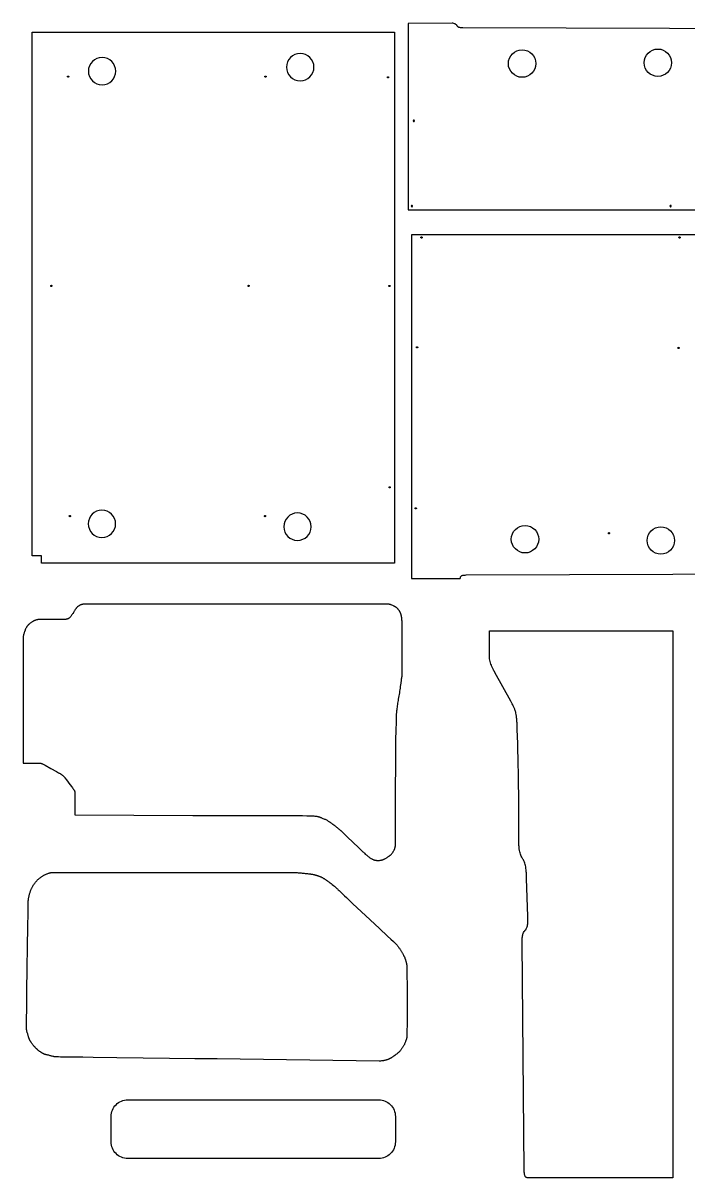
# Model space of a CAD drawing. Extents: x -607 to 5574, y -5846 to 855.
# Drawn here: x -310 to 1901, y -5846 to -2008 of the extents above; entities that cross this region are included whole.
import ezdxf

# ---------------------------------------------------------------- set-up
doc = ezdxf.new("R2010")
doc.units = 0
doc.layers.add('Default_Layer', color=1, linetype='CONTINUOUS')

msp = doc.modelspace()

# ---------------------------------------------------------------- linework, layer by layer
at = {"layer": 'Default_Layer'}
for points in [[(2183.7, -2027.5), (1152.7, -2024.2, -0.0192), (1146.8, -2023.9, -0.0281), (1142.6, -2023.4, -0.0405), (1139.7, -2022.6, -0.0615), (1137.4, -2021.4, -0.0801), (1135.4, -2019.5, -0.0208), (1134.3, -2017.8, 0.0216), (1133, -2016, 0.0832), (1129.8, -2013, 0.0445), (1126.7, -2011.3, 0.0318), (1122.6, -2009.8, 0.0238), (1116.9, -2008.5), (1116.9, -2008.5), (971.2, -2010.3), (971.2, -2629.5), (3399.5, -2629.5)], [(3410.6, -2712.6), (982.4, -2712.6), (982.4, -3853.8), (982.4, -3853.8), (1144.1, -3854.6, 0.0216), (1145.4, -3849, -0.0208), (1146.5, -3847.3, -0.0801), (1148.5, -3845.4, -0.0615), (1150.8, -3844.2, -0.0405), (1153.7, -3843.4, -0.0281), (1157.9, -3842.9, -0.0192), (1163.8, -3842.6), (2194.8, -3839.3)]]:
    msp.add_lwpolyline(points, format="xyb", dxfattribs=at)
for points in [[(925.1, -2038.5), (925.1, -3803), (-248.7, -3802.8), (-248.7, -3778.5), (-279.7, -3778.5), (-279.7, -2038.5), (925.1, -2038.5)], [(-159.8, -2188.3), (-160.1, -2188.3), (-160.3, -2188.3), (-160.4, -2188.3), (-160.6, -2188.2), (-160.8, -2188.1), (-161, -2188), (-161.1, -2187.9), (-161.3, -2187.8), (-161.4, -2187.6), (-161.5, -2187.5), (-161.6, -2187.3), (-161.7, -2187.1), (-161.8, -2186.9), (-161.8, -2186.7), (-161.8, -2186.6), (-161.8, -2186.3), (-161.8, -2186.1), (-161.8, -2185.9), (-161.8, -2185.8), (-161.7, -2185.6), (-161.6, -2185.4), (-161.5, -2185.2), (-161.4, -2185.1), (-161.3, -2184.9), (-161.1, -2184.8), (-161, -2184.7), (-160.8, -2184.6), (-160.6, -2184.5), (-160.4, -2184.4), (-160.3, -2184.4), (-160.1, -2184.4), (-159.8, -2184.3), (-159.6, -2184.4), (-159.4, -2184.4), (-159.3, -2184.4), (-159.1, -2184.5), (-158.9, -2184.6), (-158.7, -2184.7), (-158.6, -2184.8), (-158.4, -2184.9), (-158.3, -2185.1), (-158.2, -2185.2), (-158.1, -2185.4), (-158, -2185.6), (-157.9, -2185.8), (-157.9, -2185.9), (-157.9, -2186.1), (-157.8, -2186.3), (-157.9, -2186.6), (-157.9, -2186.7), (-157.9, -2186.9), (-158, -2187.1), (-158.1, -2187.3), (-158.2, -2187.5), (-158.3, -2187.6), (-158.4, -2187.8), (-158.6, -2187.9), (-158.7, -2188), (-158.9, -2188.1), (-159.1, -2188.2), (-159.3, -2188.3), (-159.4, -2188.3), (-159.6, -2188.3), (-159.8, -2188.3)], [(496.4, -2188.3), (496.2, -2188.3), (496, -2188.3), (495.8, -2188.3), (495.6, -2188.2), (495.4, -2188.1), (495.3, -2188), (495.1, -2187.9), (495, -2187.8), (494.9, -2187.6), (494.7, -2187.5), (494.6, -2187.3), (494.6, -2187.1), (494.5, -2186.9), (494.4, -2186.7), (494.4, -2186.6), (494.4, -2186.3), (494.4, -2186.1), (494.4, -2185.9), (494.5, -2185.8), (494.6, -2185.6), (494.6, -2185.4), (494.7, -2185.2), (494.9, -2185.1), (495, -2184.9), (495.1, -2184.8), (495.3, -2184.7), (495.4, -2184.6), (495.6, -2184.5), (495.8, -2184.4), (496, -2184.4), (496.2, -2184.4), (496.4, -2184.3), (496.6, -2184.4), (496.8, -2184.4), (497, -2184.4), (497.2, -2184.5), (497.4, -2184.6), (497.5, -2184.7), (497.7, -2184.8), (497.8, -2184.9), (497.9, -2185.1), (498.1, -2185.2), (498.2, -2185.4), (498.2, -2185.6), (498.3, -2185.8), (498.4, -2185.9), (498.4, -2186.1), (498.4, -2186.3), (498.4, -2186.6), (498.4, -2186.7), (498.3, -2186.9), (498.2, -2187.1), (498.2, -2187.3), (498.1, -2187.5), (497.9, -2187.6), (497.8, -2187.8), (497.7, -2187.9), (497.5, -2188), (497.4, -2188.1), (497.2, -2188.2), (497, -2188.3), (496.8, -2188.3), (496.6, -2188.3), (496.4, -2188.3)], [(904, -2190.7), (903.8, -2190.7), (903.6, -2190.7), (903.4, -2190.6), (903.3, -2190.5), (903.1, -2190.5), (902.9, -2190.4), (902.8, -2190.2), (902.6, -2190.1), (902.5, -2190), (902.4, -2189.8), (902.3, -2189.7), (902.2, -2189.5), (902.1, -2189.3), (902.1, -2189.1), (902, -2188.9), (902, -2188.7), (902, -2188.5), (902.1, -2188.3), (902.1, -2188.1), (902.2, -2187.9), (902.3, -2187.7), (902.4, -2187.6), (902.5, -2187.4), (902.6, -2187.3), (902.8, -2187.2), (902.9, -2187), (903.1, -2186.9), (903.3, -2186.9), (903.4, -2186.8), (903.6, -2186.7), (903.8, -2186.7), (904, -2186.7), (904.2, -2186.7), (904.4, -2186.7), (904.6, -2186.8), (904.8, -2186.9), (905, -2186.9), (905.2, -2187), (905.3, -2187.2), (905.5, -2187.3), (905.6, -2187.4), (905.7, -2187.6), (905.8, -2187.7), (905.9, -2187.9), (905.9, -2188.1), (906, -2188.3), (906, -2188.5), (906, -2188.7), (906, -2188.9), (906, -2189.1), (905.9, -2189.3), (905.9, -2189.5), (905.8, -2189.7), (905.7, -2189.8), (905.6, -2190), (905.5, -2190.1), (905.3, -2190.2), (905.2, -2190.4), (905, -2190.5), (904.8, -2190.5), (904.6, -2190.6), (904.4, -2190.7), (904.2, -2190.7), (904, -2190.7)], [(991.7, -2333.2), (991.7, -2333), (991.6, -2332.8), (991.6, -2332.6), (991.5, -2332.4), (991.4, -2332.3), (991.3, -2332.1), (991.2, -2331.9), (991.1, -2331.8), (990.9, -2331.7), (990.8, -2331.6), (990.6, -2331.5), (990.4, -2331.4), (990.3, -2331.3), (990.1, -2331.3), (989.9, -2331.2), (989.7, -2331.2), (989.5, -2331.2), (989.3, -2331.3), (989.1, -2331.3), (988.9, -2331.4), (988.7, -2331.5), (988.6, -2331.6), (988.4, -2331.7), (988.3, -2331.8), (988.1, -2331.9), (988, -2332.1), (987.9, -2332.3), (987.8, -2332.4), (987.8, -2332.6), (987.7, -2332.8), (987.7, -2333), (987.7, -2333.2), (987.7, -2333.4), (987.7, -2333.6), (987.8, -2333.8), (987.8, -2334), (987.9, -2334.2), (988, -2334.3), (988.1, -2334.5), (988.3, -2334.6), (988.4, -2334.8), (988.6, -2334.9), (988.7, -2335), (988.9, -2335.1), (989.1, -2335.1), (989.3, -2335.2), (989.5, -2335.2), (989.7, -2335.2), (989.9, -2335.2), (990.1, -2335.2), (990.3, -2335.1), (990.4, -2335.1), (990.6, -2335), (990.8, -2334.9), (990.9, -2334.8), (991.1, -2334.6), (991.2, -2334.5), (991.3, -2334.3), (991.4, -2334.2), (991.5, -2334), (991.6, -2333.8), (991.6, -2333.6), (991.7, -2333.4), (991.7, -2333.2)], [(985.3, -2616.6), (985.3, -2616.4), (985.3, -2616.2), (985.2, -2616), (985.1, -2615.8), (985.1, -2615.7), (985, -2615.5), (984.8, -2615.3), (984.7, -2615.2), (984.6, -2615.1), (984.4, -2615), (984.2, -2614.9), (984.1, -2614.8), (983.9, -2614.7), (983.7, -2614.7), (983.5, -2614.6), (983.3, -2614.6), (983.1, -2614.6), (982.9, -2614.7), (982.7, -2614.7), (982.5, -2614.8), (982.3, -2614.9), (982.2, -2615), (982, -2615.1), (981.9, -2615.2), (981.8, -2615.3), (981.6, -2615.5), (981.5, -2615.7), (981.5, -2615.8), (981.4, -2616), (981.3, -2616.2), (981.3, -2616.4), (981.3, -2616.6), (981.3, -2616.8), (981.3, -2617), (981.4, -2617.2), (981.5, -2617.4), (981.5, -2617.6), (981.6, -2617.7), (981.8, -2617.9), (981.9, -2618), (982, -2618.2), (982.2, -2618.3), (982.3, -2618.4), (982.5, -2618.5), (982.7, -2618.5), (982.9, -2618.6), (983.1, -2618.6), (983.3, -2618.6), (983.5, -2618.6), (983.7, -2618.6), (983.9, -2618.5), (984.1, -2618.5), (984.2, -2618.4), (984.4, -2618.3), (984.6, -2618.2), (984.7, -2618), (984.8, -2617.9), (985, -2617.7), (985.1, -2617.6), (985.1, -2617.4), (985.2, -2617.2), (985.3, -2617), (985.3, -2616.8), (985.3, -2616.6)], [(1845.5, -2616.6), (1845.5, -2616.4), (1845.5, -2616.2), (1845.4, -2616), (1845.4, -2615.8), (1845.3, -2615.7), (1845.2, -2615.5), (1845.1, -2615.3), (1845, -2615.2), (1844.8, -2615.1), (1844.7, -2615), (1844.5, -2614.9), (1844.3, -2614.8), (1844.1, -2614.7), (1843.9, -2614.7), (1843.7, -2614.6), (1843.5, -2614.6), (1843.3, -2614.6), (1843.1, -2614.7), (1842.9, -2614.7), (1842.8, -2614.8), (1842.6, -2614.9), (1842.4, -2615), (1842.3, -2615.1), (1842.1, -2615.2), (1842, -2615.3), (1841.9, -2615.5), (1841.8, -2615.7), (1841.7, -2615.8), (1841.6, -2616), (1841.6, -2616.2), (1841.5, -2616.4), (1841.5, -2616.6), (1841.5, -2616.8), (1841.6, -2617), (1841.6, -2617.2), (1841.7, -2617.4), (1841.8, -2617.6), (1841.9, -2617.7), (1842, -2617.9), (1842.1, -2618), (1842.3, -2618.2), (1842.4, -2618.3), (1842.6, -2618.4), (1842.8, -2618.5), (1842.9, -2618.5), (1843.1, -2618.6), (1843.3, -2618.6), (1843.5, -2618.6), (1843.7, -2618.6), (1843.9, -2618.6), (1844.1, -2618.5), (1844.3, -2618.5), (1844.5, -2618.4), (1844.7, -2618.3), (1844.8, -2618.2), (1845, -2618), (1845.1, -2617.9), (1845.2, -2617.7), (1845.3, -2617.6), (1845.4, -2617.4), (1845.4, -2617.2), (1845.5, -2617), (1845.5, -2616.8), (1845.5, -2616.6)], [(1017.5, -2720.8), (1017.5, -2721), (1017.4, -2721.2), (1017.4, -2721.4), (1017.3, -2721.6), (1017.2, -2721.7), (1017.1, -2721.9), (1017, -2722.1), (1016.9, -2722.2), (1016.8, -2722.3), (1016.6, -2722.5), (1016.4, -2722.6), (1016.3, -2722.6), (1016.1, -2722.7), (1015.9, -2722.8), (1015.7, -2722.8), (1015.5, -2722.8), (1015.3, -2722.8), (1015.1, -2722.8), (1014.9, -2722.7), (1014.7, -2722.6), (1014.5, -2722.6), (1014.4, -2722.5), (1014.2, -2722.3), (1014.1, -2722.2), (1013.9, -2722.1), (1013.8, -2721.9), (1013.7, -2721.7), (1013.6, -2721.6), (1013.6, -2721.4), (1013.5, -2721.2), (1013.5, -2721), (1013.5, -2720.8), (1013.5, -2720.6), (1013.5, -2720.4), (1013.6, -2720.2), (1013.6, -2720), (1013.7, -2719.8), (1013.8, -2719.7), (1013.9, -2719.5), (1014.1, -2719.4), (1014.2, -2719.3), (1014.4, -2719.1), (1014.5, -2719), (1014.7, -2719), (1014.9, -2718.9), (1015.1, -2718.8), (1015.3, -2718.8), (1015.5, -2718.8), (1015.7, -2718.8), (1015.9, -2718.8), (1016.1, -2718.9), (1016.3, -2719), (1016.4, -2719), (1016.6, -2719.1), (1016.8, -2719.3), (1016.9, -2719.4), (1017, -2719.5), (1017.1, -2719.7), (1017.2, -2719.8), (1017.3, -2720), (1017.4, -2720.2), (1017.4, -2720.4), (1017.5, -2720.6), (1017.5, -2720.8)], [(1875.5, -2720.8), (1875.5, -2721), (1875.5, -2721.2), (1875.4, -2721.4), (1875.3, -2721.6), (1875.3, -2721.7), (1875.2, -2721.9), (1875, -2722.1), (1874.9, -2722.2), (1874.8, -2722.3), (1874.6, -2722.5), (1874.4, -2722.6), (1874.3, -2722.6), (1874.1, -2722.7), (1873.9, -2722.8), (1873.7, -2722.8), (1873.5, -2722.8), (1873.3, -2722.8), (1873.1, -2722.8), (1872.9, -2722.7), (1872.7, -2722.6), (1872.5, -2722.6), (1872.4, -2722.5), (1872.2, -2722.3), (1872.1, -2722.2), (1872, -2722.1), (1871.8, -2721.9), (1871.7, -2721.7), (1871.7, -2721.6), (1871.6, -2721.4), (1871.5, -2721.2), (1871.5, -2721), (1871.5, -2720.8), (1871.5, -2720.6), (1871.5, -2720.4), (1871.6, -2720.2), (1871.7, -2720), (1871.7, -2719.8), (1871.8, -2719.7), (1872, -2719.5), (1872.1, -2719.4), (1872.2, -2719.3), (1872.4, -2719.1), (1872.5, -2719), (1872.7, -2719), (1872.9, -2718.9), (1873.1, -2718.8), (1873.3, -2718.8), (1873.5, -2718.8), (1873.7, -2718.8), (1873.9, -2718.8), (1874.1, -2718.9), (1874.3, -2719), (1874.4, -2719), (1874.6, -2719.1), (1874.8, -2719.3), (1874.9, -2719.4), (1875, -2719.5), (1875.2, -2719.7), (1875.3, -2719.8), (1875.3, -2720), (1875.4, -2720.2), (1875.5, -2720.4), (1875.5, -2720.6), (1875.5, -2720.8)], [(-215.9, -2883.8), (-216.1, -2883.8), (-216.3, -2883.7), (-216.5, -2883.7), (-216.7, -2883.6), (-216.8, -2883.5), (-217, -2883.4), (-217.2, -2883.3), (-217.3, -2883.2), (-217.4, -2883.1), (-217.5, -2882.9), (-217.6, -2882.7), (-217.7, -2882.6), (-217.8, -2882.4), (-217.8, -2882.2), (-217.9, -2882), (-217.9, -2881.8), (-217.9, -2881.6), (-217.8, -2881.4), (-217.8, -2881.2), (-217.7, -2881), (-217.6, -2880.8), (-217.5, -2880.7), (-217.4, -2880.5), (-217.3, -2880.4), (-217.2, -2880.2), (-217, -2880.1), (-216.8, -2880), (-216.7, -2879.9), (-216.5, -2879.9), (-216.3, -2879.8), (-216.1, -2879.8), (-215.9, -2879.8), (-215.7, -2879.8), (-215.5, -2879.8), (-215.3, -2879.9), (-215.1, -2879.9), (-214.9, -2880), (-214.8, -2880.1), (-214.6, -2880.2), (-214.5, -2880.4), (-214.3, -2880.5), (-214.2, -2880.7), (-214.1, -2880.8), (-214, -2881), (-214, -2881.2), (-213.9, -2881.4), (-213.9, -2881.6), (-213.9, -2881.8), (-213.9, -2882), (-213.9, -2882.2), (-214, -2882.4), (-214, -2882.6), (-214.1, -2882.7), (-214.2, -2882.9), (-214.3, -2883.1), (-214.5, -2883.2), (-214.6, -2883.3), (-214.8, -2883.4), (-214.9, -2883.5), (-215.1, -2883.6), (-215.3, -2883.7), (-215.5, -2883.7), (-215.7, -2883.8), (-215.9, -2883.8)], [(440.4, -2883.8), (440.2, -2883.8), (440, -2883.7), (439.8, -2883.7), (439.6, -2883.6), (439.4, -2883.5), (439.2, -2883.4), (439.1, -2883.3), (439, -2883.2), (438.8, -2883.1), (438.7, -2882.9), (438.6, -2882.7), (438.5, -2882.6), (438.5, -2882.4), (438.4, -2882.2), (438.4, -2882), (438.4, -2881.8), (438.4, -2881.6), (438.4, -2881.4), (438.5, -2881.2), (438.5, -2881), (438.6, -2880.8), (438.7, -2880.7), (438.8, -2880.5), (439, -2880.4), (439.1, -2880.2), (439.2, -2880.1), (439.4, -2880), (439.6, -2879.9), (439.8, -2879.9), (440, -2879.8), (440.2, -2879.8), (440.4, -2879.8), (440.6, -2879.8), (440.8, -2879.8), (441, -2879.9), (441.1, -2879.9), (441.3, -2880), (441.5, -2880.1), (441.6, -2880.2), (441.8, -2880.4), (441.9, -2880.5), (442, -2880.7), (442.1, -2880.8), (442.2, -2881), (442.3, -2881.2), (442.3, -2881.4), (442.4, -2881.6), (442.4, -2881.8), (442.4, -2882), (442.3, -2882.2), (442.3, -2882.4), (442.2, -2882.6), (442.1, -2882.7), (442, -2882.9), (441.9, -2883.1), (441.8, -2883.2), (441.6, -2883.3), (441.5, -2883.4), (441.3, -2883.5), (441.1, -2883.6), (441, -2883.7), (440.8, -2883.7), (440.6, -2883.8), (440.4, -2883.8)], [(908.8, -2884.2), (908.6, -2884.1), (908.4, -2884.1), (908.2, -2884.1), (908, -2884), (907.9, -2883.9), (907.7, -2883.8), (907.5, -2883.7), (907.4, -2883.6), (907.3, -2883.4), (907.1, -2883.3), (907, -2883.1), (907, -2882.9), (906.9, -2882.7), (906.8, -2882.6), (906.8, -2882.4), (906.8, -2882.2), (906.8, -2881.9), (906.8, -2881.7), (906.9, -2881.6), (907, -2881.4), (907, -2881.2), (907.1, -2881), (907.3, -2880.9), (907.4, -2880.7), (907.5, -2880.6), (907.7, -2880.5), (907.9, -2880.4), (908, -2880.3), (908.2, -2880.2), (908.4, -2880.2), (908.6, -2880.2), (908.8, -2880.2), (909, -2880.2), (909.2, -2880.2), (909.4, -2880.2), (909.6, -2880.3), (909.8, -2880.4), (909.9, -2880.5), (910.1, -2880.6), (910.2, -2880.7), (910.3, -2880.9), (910.5, -2881), (910.6, -2881.2), (910.6, -2881.4), (910.7, -2881.6), (910.8, -2881.7), (910.8, -2881.9), (910.8, -2882.2), (910.8, -2882.4), (910.8, -2882.6), (910.7, -2882.7), (910.6, -2882.9), (910.6, -2883.1), (910.5, -2883.3), (910.3, -2883.4), (910.2, -2883.6), (910.1, -2883.7), (909.9, -2883.8), (909.8, -2883.9), (909.6, -2884), (909.4, -2884.1), (909.2, -2884.1), (909, -2884.1), (908.8, -2884.2)], [(1002.6, -3086.2), (1002.6, -3086.4), (1002.5, -3086.6), (1002.5, -3086.8), (1002.4, -3087), (1002.3, -3087.2), (1002.2, -3087.3), (1002.1, -3087.5), (1002, -3087.6), (1001.9, -3087.8), (1001.7, -3087.9), (1001.5, -3088), (1001.4, -3088), (1001.2, -3088.1), (1001, -3088.2), (1000.8, -3088.2), (1000.6, -3088.2), (1000.4, -3088.2), (1000.2, -3088.2), (1000, -3088.1), (999.8, -3088), (999.6, -3088), (999.5, -3087.9), (999.3, -3087.8), (999.2, -3087.6), (999, -3087.5), (998.9, -3087.3), (998.8, -3087.2), (998.7, -3087), (998.7, -3086.8), (998.6, -3086.6), (998.6, -3086.4), (998.6, -3086.2), (998.6, -3086), (998.6, -3085.8), (998.7, -3085.6), (998.7, -3085.4), (998.8, -3085.3), (998.9, -3085.1), (999, -3084.9), (999.2, -3084.8), (999.3, -3084.7), (999.5, -3084.5), (999.6, -3084.4), (999.8, -3084.4), (1000, -3084.3), (1000.2, -3084.2), (1000.4, -3084.2), (1000.6, -3084.2), (1000.8, -3084.2), (1001, -3084.2), (1001.2, -3084.3), (1001.4, -3084.4), (1001.5, -3084.4), (1001.7, -3084.5), (1001.9, -3084.7), (1002, -3084.8), (1002.1, -3084.9), (1002.2, -3085.1), (1002.3, -3085.3), (1002.4, -3085.4), (1002.5, -3085.6), (1002.5, -3085.8), (1002.6, -3086), (1002.6, -3086.2)], [(1872.1, -3088), (1872.1, -3088.2), (1872.1, -3088.4), (1872, -3088.6), (1872, -3088.8), (1871.9, -3089), (1871.8, -3089.2), (1871.7, -3089.3), (1871.5, -3089.5), (1871.4, -3089.6), (1871.2, -3089.7), (1871.1, -3089.8), (1870.9, -3089.9), (1870.7, -3089.9), (1870.5, -3090), (1870.3, -3090), (1870.1, -3090), (1869.9, -3090), (1869.7, -3090), (1869.5, -3089.9), (1869.3, -3089.9), (1869.2, -3089.8), (1869, -3089.7), (1868.8, -3089.6), (1868.7, -3089.5), (1868.6, -3089.3), (1868.5, -3089.2), (1868.4, -3089), (1868.3, -3088.8), (1868.2, -3088.6), (1868.2, -3088.4), (1868.1, -3088.2), (1868.1, -3088), (1868.1, -3087.8), (1868.2, -3087.6), (1868.2, -3087.4), (1868.3, -3087.3), (1868.4, -3087.1), (1868.5, -3086.9), (1868.6, -3086.8), (1868.7, -3086.6), (1868.8, -3086.5), (1869, -3086.4), (1869.2, -3086.3), (1869.3, -3086.2), (1869.5, -3086.1), (1869.7, -3086.1), (1869.9, -3086), (1870.1, -3086), (1870.3, -3086), (1870.5, -3086.1), (1870.7, -3086.1), (1870.9, -3086.2), (1871.1, -3086.3), (1871.2, -3086.4), (1871.4, -3086.5), (1871.5, -3086.6), (1871.7, -3086.8), (1871.8, -3086.9), (1871.9, -3087.1), (1872, -3087.3), (1872, -3087.4), (1872.1, -3087.6), (1872.1, -3087.8), (1872.1, -3088)], [(909.3, -3553.3), (909.1, -3553.3), (908.9, -3553.3), (908.7, -3553.2), (908.6, -3553.2), (908.4, -3553.1), (908.2, -3553), (908.1, -3552.9), (907.9, -3552.8), (907.8, -3552.6), (907.7, -3552.5), (907.6, -3552.3), (907.5, -3552.1), (907.4, -3551.9), (907.4, -3551.7), (907.3, -3551.5), (907.3, -3551.3), (907.3, -3551.1), (907.4, -3550.9), (907.4, -3550.7), (907.5, -3550.6), (907.6, -3550.4), (907.7, -3550.2), (907.8, -3550.1), (907.9, -3549.9), (908.1, -3549.8), (908.2, -3549.7), (908.4, -3549.6), (908.6, -3549.5), (908.7, -3549.4), (908.9, -3549.4), (909.1, -3549.3), (909.3, -3549.3), (909.5, -3549.3), (909.7, -3549.4), (909.9, -3549.4), (910.1, -3549.5), (910.3, -3549.6), (910.5, -3549.7), (910.6, -3549.8), (910.7, -3549.9), (910.9, -3550.1), (911, -3550.2), (911.1, -3550.4), (911.2, -3550.6), (911.2, -3550.7), (911.3, -3550.9), (911.3, -3551.1), (911.3, -3551.3), (911.3, -3551.5), (911.3, -3551.7), (911.2, -3551.9), (911.2, -3552.1), (911.1, -3552.3), (911, -3552.5), (910.9, -3552.6), (910.7, -3552.8), (910.6, -3552.9), (910.5, -3553), (910.3, -3553.1), (910.1, -3553.2), (909.9, -3553.2), (909.7, -3553.3), (909.5, -3553.3), (909.3, -3553.3)], [(-153.9, -3648.9), (-154.1, -3648.9), (-154.3, -3648.9), (-154.5, -3648.9), (-154.7, -3648.8), (-154.9, -3648.7), (-155.1, -3648.6), (-155.2, -3648.5), (-155.4, -3648.4), (-155.5, -3648.2), (-155.6, -3648.1), (-155.7, -3647.9), (-155.8, -3647.7), (-155.9, -3647.5), (-155.9, -3647.3), (-155.9, -3647.1), (-155.9, -3646.9), (-155.9, -3646.7), (-155.9, -3646.5), (-155.9, -3646.3), (-155.8, -3646.2), (-155.7, -3646), (-155.6, -3645.8), (-155.5, -3645.7), (-155.4, -3645.5), (-155.2, -3645.4), (-155.1, -3645.3), (-154.9, -3645.2), (-154.7, -3645.1), (-154.5, -3645), (-154.3, -3645), (-154.1, -3645), (-153.9, -3644.9), (-153.7, -3645), (-153.5, -3645), (-153.3, -3645), (-153.2, -3645.1), (-153, -3645.2), (-152.8, -3645.3), (-152.7, -3645.4), (-152.5, -3645.5), (-152.4, -3645.7), (-152.3, -3645.8), (-152.2, -3646), (-152.1, -3646.2), (-152, -3646.3), (-152, -3646.5), (-152, -3646.7), (-151.9, -3646.9), (-152, -3647.1), (-152, -3647.3), (-152, -3647.5), (-152.1, -3647.7), (-152.2, -3647.9), (-152.3, -3648.1), (-152.4, -3648.2), (-152.5, -3648.4), (-152.7, -3648.5), (-152.8, -3648.6), (-153, -3648.7), (-153.2, -3648.8), (-153.3, -3648.9), (-153.5, -3648.9), (-153.7, -3648.9), (-153.9, -3648.9)], [(495, -3648.9), (494.8, -3648.9), (494.6, -3648.9), (494.4, -3648.9), (494.3, -3648.8), (494.1, -3648.7), (493.9, -3648.6), (493.8, -3648.5), (493.6, -3648.4), (493.5, -3648.2), (493.4, -3648.1), (493.3, -3647.9), (493.2, -3647.7), (493.1, -3647.5), (493.1, -3647.3), (493, -3647.1), (493, -3646.9), (493, -3646.7), (493.1, -3646.5), (493.1, -3646.3), (493.2, -3646.2), (493.3, -3646), (493.4, -3645.8), (493.5, -3645.7), (493.6, -3645.5), (493.8, -3645.4), (493.9, -3645.3), (494.1, -3645.2), (494.3, -3645.1), (494.4, -3645), (494.6, -3645), (494.8, -3645), (495, -3644.9), (495.2, -3645), (495.4, -3645), (495.6, -3645), (495.8, -3645.1), (496, -3645.2), (496.2, -3645.3), (496.3, -3645.4), (496.5, -3645.5), (496.6, -3645.7), (496.7, -3645.8), (496.8, -3646), (496.9, -3646.2), (496.9, -3646.3), (497, -3646.5), (497, -3646.7), (497, -3646.9), (497, -3647.1), (497, -3647.3), (496.9, -3647.5), (496.9, -3647.7), (496.8, -3647.9), (496.7, -3648.1), (496.6, -3648.2), (496.5, -3648.4), (496.3, -3648.5), (496.2, -3648.6), (496, -3648.7), (495.8, -3648.8), (495.6, -3648.9), (495.4, -3648.9), (495.2, -3648.9), (495, -3648.9)], [(998.1, -3621), (998.1, -3621.2), (998.1, -3621.4), (998, -3621.6), (998, -3621.8), (997.9, -3622), (997.8, -3622.1), (997.7, -3622.3), (997.5, -3622.4), (997.4, -3622.5), (997.2, -3622.7), (997.1, -3622.8), (996.9, -3622.8), (996.7, -3622.9), (996.5, -3623), (996.3, -3623), (996.1, -3623), (995.9, -3623), (995.7, -3623), (995.5, -3622.9), (995.3, -3622.8), (995.2, -3622.8), (995, -3622.7), (994.8, -3622.5), (994.7, -3622.4), (994.6, -3622.3), (994.5, -3622.1), (994.4, -3622), (994.3, -3621.8), (994.2, -3621.6), (994.2, -3621.4), (994.1, -3621.2), (994.1, -3621), (994.1, -3620.8), (994.2, -3620.6), (994.2, -3620.4), (994.3, -3620.2), (994.4, -3620), (994.5, -3619.9), (994.6, -3619.7), (994.7, -3619.6), (994.8, -3619.5), (995, -3619.3), (995.2, -3619.2), (995.3, -3619.2), (995.5, -3619.1), (995.7, -3619), (995.9, -3619), (996.1, -3619), (996.3, -3619), (996.5, -3619), (996.7, -3619.1), (996.9, -3619.2), (997.1, -3619.2), (997.2, -3619.3), (997.4, -3619.5), (997.5, -3619.6), (997.7, -3619.7), (997.8, -3619.9), (997.9, -3620), (998, -3620.2), (998, -3620.4), (998.1, -3620.6), (998.1, -3620.8), (998.1, -3621)], [(1640.6, -3703.9), (1640.6, -3704.1), (1640.5, -3704.3), (1640.5, -3704.5), (1640.4, -3704.6), (1640.3, -3704.8), (1640.2, -3705), (1640.1, -3705.1), (1640, -3705.3), (1639.8, -3705.4), (1639.7, -3705.5), (1639.5, -3705.6), (1639.4, -3705.7), (1639.2, -3705.8), (1639, -3705.8), (1638.8, -3705.9), (1638.6, -3705.9), (1638.4, -3705.9), (1638.2, -3705.8), (1638, -3705.8), (1637.8, -3705.7), (1637.6, -3705.6), (1637.5, -3705.5), (1637.3, -3705.4), (1637.2, -3705.3), (1637, -3705.1), (1636.9, -3705), (1636.8, -3704.8), (1636.7, -3704.6), (1636.7, -3704.5), (1636.6, -3704.3), (1636.6, -3704.1), (1636.6, -3703.9), (1636.6, -3703.7), (1636.6, -3703.5), (1636.7, -3703.3), (1636.7, -3703.1), (1636.8, -3702.9), (1636.9, -3702.7), (1637, -3702.6), (1637.2, -3702.5), (1637.3, -3702.3), (1637.5, -3702.2), (1637.6, -3702.1), (1637.8, -3702), (1638, -3702), (1638.2, -3701.9), (1638.4, -3701.9), (1638.6, -3701.9), (1638.8, -3701.9), (1639, -3701.9), (1639.2, -3702), (1639.4, -3702), (1639.5, -3702.1), (1639.7, -3702.2), (1639.8, -3702.3), (1640, -3702.5), (1640.1, -3702.6), (1640.2, -3702.7), (1640.3, -3702.9), (1640.4, -3703.1), (1640.5, -3703.3), (1640.5, -3703.5), (1640.6, -3703.7), (1640.6, -3703.9)], [(647.6, -4642.8), (650.7, -4642.9), (653.8, -4643.2), (656.9, -4643.4), (660, -4643.7), (661.5, -4643.9), (663, -4644), (664.5, -4644.2), (666, -4644.5), (667.5, -4644.7), (668.9, -4645), (670.3, -4645.3), (671.7, -4645.6), (673, -4645.9), (674.4, -4646.3), (675.7, -4646.8), (677.1, -4647.2), (678.4, -4647.7), (679.8, -4648.2), (681.1, -4648.7), (682.5, -4649.2), (685.1, -4650.3), (687.6, -4651.4), (690, -4652.5), (692.3, -4653.6), (694.6, -4654.6), (696.8, -4655.7), (699, -4656.8), (701.2, -4658), (703.3, -4659.2), (705.4, -4660.4), (707.6, -4661.7), (709.6, -4663), (710.7, -4663.7), (711.8, -4664.4), (712.9, -4665.2), (714, -4666), (716.2, -4667.7), (718.6, -4669.5), (720.9, -4671.3), (723.3, -4673.2), (725.6, -4675), (727.9, -4676.8), (732.5, -4680.4), (734.8, -4682.2), (737.2, -4684.1), (739.5, -4685.9), (741.9, -4687.8), (744.2, -4689.7), (746.4, -4691.7), (747.2, -4692.3), (748.2, -4693.3), (751.2, -4696.1), (755.3, -4700), (760.2, -4704.7), (771.9, -4715.9), (785, -4728.5), (809.4, -4752.1), (818, -4760.3), (820.7, -4762.9), (822.1, -4764.2), (825.2, -4767.1), (828.3, -4769.9), (829.8, -4771.3), (831.4, -4772.6), (833, -4774), (834.6, -4775.3), (836.3, -4776.7), (838, -4778.1), (839.9, -4779.5), (841.7, -4780.9), (843.5, -4782.2), (845.3, -4783.4), (846.1, -4784), (846.9, -4784.5), (847.7, -4785), (848.4, -4785.4), (849.8, -4786.2), (851.3, -4786.9), (852.7, -4787.6), (854.2, -4788.2), (855.7, -4788.8), (856.5, -4789.1), (857.2, -4789.3), (858, -4789.6), (858.8, -4789.8), (859.5, -4790), (860.3, -4790.2), (861.1, -4790.3), (861.9, -4790.5), (862.7, -4790.6), (863.6, -4790.8), (864.4, -4790.9), (865.3, -4791), (866.2, -4791.1), (867, -4791.1), (868.8, -4791.2), (870.6, -4791.3), (872.4, -4791.2), (873.2, -4791.2), (874.1, -4791.1), (875.8, -4791), (877.6, -4790.8), (879.3, -4790.5), (880.2, -4790.4), (881.1, -4790.2), (882, -4790), (882.8, -4789.8), (883.7, -4789.6), (884.6, -4789.4), (885.4, -4789.1), (886.3, -4788.9), (887.1, -4788.6), (887.9, -4788.3), (888.8, -4788), (889.7, -4787.6), (890.6, -4787.2), (891.5, -4786.7), (892.5, -4786.2), (893.5, -4785.7), (895.4, -4784.6), (897.4, -4783.5), (899.2, -4782.4), (900.9, -4781.3), (902.4, -4780.3), (903.8, -4779.4), (905.2, -4778.5), (906.5, -4777.6), (907.9, -4776.6), (909.2, -4775.6), (910.5, -4774.6), (911.1, -4774), (911.7, -4773.5), (912.3, -4773), (912.9, -4772.4), (914.1, -4771.2), (915.2, -4770), (916.4, -4768.7), (917.5, -4767.3), (918.6, -4766), (919.6, -4764.5), (920.6, -4763.1), (921, -4762.4), (921.5, -4761.6), (922.4, -4760.1), (923.3, -4758.5), (924.1, -4756.8), (924.6, -4756), (925, -4755.1), (925.4, -4754.2), (925.8, -4753.3), (926.1, -4752.4), (926.5, -4751.5), (926.8, -4750.6), (927.1, -4749.7), (927.4, -4748.8), (927.6, -4747.8), (927.8, -4746.9), (928, -4746), (928.2, -4745), (928.3, -4744.1), (928.4, -4743.1), (928.5, -4742.2), (928.5, -4741.2), (928.6, -4740.2), (928.7, -4738.3), (928.7, -4736.3), (928.8, -4734.4), (928.8, -4732.4), (928.9, -4728), (928.9, -4717.3), (929, -4680.6), (929.3, -4570.4), (929.6, -4458.5), (929.7, -4419.6), (929.7, -4407.5), (929.8, -4401.4), (929.9, -4396), (930, -4390.6), (930.1, -4385.3), (930.3, -4379.9), (930.6, -4369.1), (930.9, -4358.3), (931.9, -4331.8), (932, -4327.6), (932.1, -4323.5), (932.2, -4315.2), (932.3, -4311.1), (932.3, -4309), (932.4, -4307), (932.5, -4304.9), (932.6, -4302.8), (932.7, -4300.8), (932.9, -4298.7), (933.1, -4296.6), (933.3, -4294.5), (933.5, -4292.4), (933.8, -4290.3), (934.1, -4288.2), (934.3, -4286), (935, -4281.7), (935.6, -4277.3), (936.3, -4272.9), (937, -4268.6), (937.7, -4264.2), (938.4, -4259.7), (939.2, -4254.9), (940.9, -4244.7), (941.8, -4239.4), (942.7, -4234.3), (943.5, -4229.2), (944.2, -4224.4), (944.6, -4222), (944.9, -4219.4), (945.7, -4213.7), (946.4, -4207.8), (947.1, -4202.1), (948.3, -4192.3), (948.7, -4189), (948.8, -4187.8), (948.9, -4187.1), (949.1, -4186.1), (949.4, -4185.2), (949.8, -4183.2), (950.1, -4182.3), (950.3, -4181.3), (950.5, -4180.3), (950.6, -4179.4), (950.6, -4178.6), (950.7, -4176.9), (950.7, -4171.1), (950.7, -4150.8), (950.8, -4122.5), (950.8, -4090.1), (950.7, -4057.7), (950.7, -4029.2), (950.7, -4008.5), (950.6, -4002.4), (950.6, -3999.7), (950.5, -3996.6), (950.5, -3995.1), (950.4, -3993.5), (950.3, -3992), (950.2, -3990.5), (950.1, -3988.9), (949.9, -3987.4), (949.5, -3984.1), (949.2, -3982.4), (948.9, -3980.6), (948.6, -3978.8), (948.4, -3977.9), (948.2, -3977), (948, -3976.2), (947.7, -3975.3), (947.4, -3974.4), (947.2, -3973.6), (946.8, -3972.7), (946.5, -3971.8), (946, -3970.8), (945.6, -3969.7), (945.1, -3968.6), (944.5, -3967.5), (944, -3966.4), (943.4, -3965.2), (942.8, -3964.1), (942.2, -3963), (941.6, -3961.9), (941, -3960.9), (940.4, -3959.9), (939.8, -3959), (939.3, -3958.2), (938.7, -3957.5), (938.2, -3956.8), (937.6, -3956.2), (937, -3955.5), (936.5, -3954.9), (935.9, -3954.3), (935.2, -3953.7), (934.6, -3953.2), (934, -3952.6), (933.3, -3952.1), (932.6, -3951.5), (931.9, -3951), (931.3, -3950.5), (929.9, -3949.5), (928.4, -3948.6), (927.6, -3948.1), (926.7, -3947.6), (925.7, -3947), (924.5, -3946.5), (923.3, -3945.9), (922, -3945.3), (919.4, -3944.1), (916.8, -3943), (914.5, -3942.1), (912.5, -3941.3), (911.8, -3941.1), (911.2, -3940.9), (910.2, -3940.6), (909.2, -3940.3), (908.2, -3940.1), (907.1, -3939.9), (906.1, -3939.8), (905.1, -3939.6), (904, -3939.5), (903, -3939.4), (901.8, -3939.4), (898.7, -3939.4), (887.4, -3939.4), (846.7, -3939.3), (786.6, -3939.3), (713, -3939.3), (548.3, -3939.4), (399.1, -3939.4), (329.3, -3939.4), (250, -3939.4), (85.5, -3939.3), (11.9, -3939.3), (-48.2, -3939.3), (-71.4, -3939.3), (-89, -3939.3), (-100.4, -3939.4), (-103.6, -3939.4), (-104.9, -3939.4), (-106.3, -3939.5), (-107.7, -3939.7), (-109.2, -3939.8), (-110.6, -3940), (-112, -3940.3), (-112.7, -3940.4), (-113.4, -3940.5), (-114.1, -3940.7), (-114.8, -3940.9), (-115.5, -3941.1), (-116.2, -3941.3), (-116.8, -3941.6), (-117.6, -3941.9), (-118.3, -3942.2), (-119.1, -3942.5), (-119.8, -3942.9), (-120.6, -3943.3), (-122.1, -3944.1), (-123.6, -3944.9), (-125, -3945.8), (-126.3, -3946.6), (-126.8, -3947), (-127.4, -3947.4), (-128.3, -3948.2), (-129.3, -3949), (-130.2, -3949.9), (-131.1, -3950.8), (-132, -3951.7), (-132.8, -3952.7), (-133.6, -3953.6), (-134.3, -3954.6), (-134.7, -3955.2), (-135.2, -3955.8), (-135.6, -3956.6), (-136.1, -3957.4), (-137.2, -3959.3), (-138.2, -3961.3), (-139.4, -3963.3), (-140.5, -3965.3), (-141.6, -3967.2), (-142.1, -3968.1), (-142.6, -3968.8), (-143.6, -3970.4), (-144.8, -3972), (-146, -3973.6), (-147.2, -3975.1), (-148.3, -3976.6), (-149.4, -3978), (-151.1, -3980.1), (-152.5, -3981.7), (-153.2, -3982.6), (-153.9, -3983.4), (-154.6, -3984.2), (-155.3, -3985), (-155.7, -3985.3), (-156, -3985.6), (-156.4, -3985.9), (-156.7, -3986.2), (-157.4, -3986.6), (-158.2, -3987.1), (-158.9, -3987.5), (-159.7, -3987.8), (-160.5, -3988.2), (-161.3, -3988.5), (-162.1, -3988.8), (-162.9, -3989), (-163.8, -3989.3), (-164.9, -3989.6), (-166.1, -3989.9), (-167.3, -3990.1), (-168.6, -3990.4), (-169.9, -3990.6), (-171.1, -3990.7), (-172.1, -3990.9), (-173, -3990.9), (-174, -3991), (-174.9, -3991), (-175.9, -3991), (-177.8, -3990.9), (-178.7, -3990.9), (-179.7, -3990.9), (-245.2, -3990.9), (-247.2, -3990.9), (-249.2, -3990.8), (-253.4, -3990.8), (-255.4, -3990.7), (-256.4, -3990.8), (-257.4, -3990.8), (-258.3, -3990.8), (-259.2, -3990.9), (-260, -3991), (-260.8, -3991.1), (-261.6, -3991.2), (-262.3, -3991.4), (-263.1, -3991.5), (-263.8, -3991.7), (-265.4, -3992.1), (-266.8, -3992.6), (-268.3, -3993.1), (-269.8, -3993.6), (-271.2, -3994.2), (-272.7, -3994.8), (-273.4, -3995.2), (-274.2, -3995.6), (-275, -3996), (-275.8, -3996.4), (-277.5, -3997.4), (-279.3, -3998.5), (-281, -3999.6), (-282.7, -4000.7), (-284.3, -4001.8), (-285.7, -4002.8), (-287, -4003.8), (-288.3, -4004.8), (-289.6, -4005.9), (-290.9, -4007), (-291.5, -4007.5), (-292.1, -4008.1), (-292.7, -4008.6), (-293.3, -4009.2), (-293.9, -4009.8), (-294.4, -4010.4), (-294.9, -4011.1), (-295.5, -4011.7), (-296, -4012.4), (-296.5, -4013.2), (-297, -4014), (-297.5, -4014.8), (-298, -4015.7), (-298.5, -4016.6), (-299.4, -4018.5), (-300.3, -4020.3), (-301.2, -4022.1), (-302.6, -4025.3), (-303.2, -4026.6), (-303.7, -4027.9), (-304.3, -4029.3), (-304.8, -4030.7), (-305.3, -4032.1), (-305.7, -4033.4), (-306.2, -4034.8), (-306.6, -4036.2), (-307, -4037.7), (-307.5, -4039.2), (-307.9, -4040.7), (-308.3, -4042.3), (-308.7, -4043.9), (-309, -4045.6), (-309.3, -4047.2), (-309.4, -4048), (-309.5, -4048.8), (-309.5, -4049.2), (-309.5, -4050), (-309.6, -4052.7), (-309.6, -4062.3), (-309.7, -4077.1), (-309.7, -4096.4), (-309.7, -4146.4), (-309.7, -4207.5), (-309.6, -4343.9), (-309.5, -4409.7), (-309.5, -4467.6), (-263.8, -4467.6), (-261.3, -4467.6), (-258.6, -4467.5), (-256.2, -4467.5), (-255.3, -4467.6), (-254.5, -4467.6), (-254, -4467.7), (-253.4, -4467.8), (-252.8, -4467.9), (-252.3, -4468), (-251.2, -4468.3), (-250.1, -4468.6), (-248.9, -4468.9), (-247.8, -4469.3), (-246.7, -4469.8), (-245.6, -4470.2), (-244.7, -4470.7), (-242.8, -4471.7), (-236.5, -4475.1), (-217.8, -4485.4), (-198.7, -4495.9), (-192, -4499.7), (-189.9, -4500.9), (-188.7, -4501.5), (-186.3, -4502.9), (-185.1, -4503.6), (-183.9, -4504.3), (-182.7, -4505.1), (-181.6, -4505.8), (-180.4, -4506.6), (-179.9, -4507.1), (-179.3, -4507.5), (-178.3, -4508.4), (-177.2, -4509.4), (-176.2, -4510.3), (-175.2, -4511.4), (-174.2, -4512.4), (-173.2, -4513.5), (-172.3, -4514.6), (-171.3, -4515.7), (-170.7, -4516.5), (-169.5, -4518), (-166.3, -4522.3), (-162.1, -4527.9), (-157.5, -4534.1), (-148.8, -4546), (-145.7, -4550.3), (-144, -4552.5), (-143.3, -4553.6), (-142.5, -4554.6), (-141.7, -4555.6), (-140.9, -4556.6), (-140.5, -4557.1), (-140.2, -4557.6), (-139.8, -4558.2), (-139.5, -4558.7), (-139.2, -4559.3), (-138.9, -4559.8), (-138.6, -4560.4), (-138.4, -4561), (-138.2, -4561.6), (-138.1, -4562.3), (-137.9, -4563.1), (-137.8, -4563.8), (-137.7, -4564.6), (-137.7, -4565.5), (-137.6, -4566.3), (-137.6, -4567.2), (-137.5, -4569), (-137.5, -4570.8), (-137.5, -4572.6), (-137.5, -4574.3), (-137.4, -4575.5), (-137.4, -4577.5), (-137.4, -4583.4), (-137.4, -4600.7), (-137.4, -4621.3), (-137.5, -4640.2), (255.1, -4641.5), (309.2, -4641.6), (370.5, -4641.8), (497.4, -4642.1), (554.4, -4642.2), (601.3, -4642.4), (619.6, -4642.5), (633.8, -4642.6), (643.3, -4642.7), (646.2, -4642.7), (647.6, -4642.8)], [(-292.7, -4945.4), (-292.6, -4942.2), (-292.6, -4939), (-292.6, -4935.8), (-292.6, -4932.6), (-292.6, -4931), (-292.5, -4929.4), (-292.5, -4927.8), (-292.4, -4926.2), (-292.3, -4924.6), (-292.1, -4923), (-291.9, -4921.4), (-291.7, -4919.8), (-291.5, -4918.1), (-291.2, -4916.4), (-290.8, -4914.5), (-290.4, -4912.5), (-289.9, -4910.5), (-289.5, -4908.4), (-289, -4906.3), (-288.4, -4904.1), (-287.8, -4902), (-287.2, -4899.9), (-286.6, -4897.8), (-286, -4895.7), (-285.3, -4893.7), (-284.7, -4891.8), (-284, -4890), (-283.3, -4888.3), (-282.6, -4886.7), (-281.9, -4885.1), (-281.1, -4883.5), (-280.3, -4881.9), (-279.5, -4880.3), (-278.7, -4878.7), (-277.8, -4877.2), (-276.9, -4875.7), (-276, -4874.1), (-275.1, -4872.6), (-274.1, -4871.2), (-273.1, -4869.7), (-272.1, -4868.2), (-271, -4866.8), (-269.9, -4865.4), (-268.8, -4864), (-267.7, -4862.7), (-266.5, -4861.3), (-265.3, -4860), (-264.1, -4858.7), (-262.8, -4857.3), (-261.5, -4856), (-260.2, -4854.7), (-258.8, -4853.5), (-257.5, -4852.2), (-256.1, -4851), (-254.6, -4849.9), (-253.2, -4848.7), (-251.7, -4847.6), (-250.2, -4846.5), (-248.7, -4845.5), (-247.2, -4844.5), (-245.6, -4843.5), (-244, -4842.5), (-242.3, -4841.5), (-240.5, -4840.6), (-238.7, -4839.6), (-236.9, -4838.7), (-235, -4837.8), (-233.1, -4837), (-231.2, -4836.2), (-229.3, -4835.4), (-227.3, -4834.7), (-225.3, -4834), (-223.3, -4833.4), (-221.3, -4832.8), (-220.3, -4832.5), (-219.3, -4832.3), (-218.3, -4832), (-217.3, -4831.8), (-216.6, -4831.7), (-215.6, -4831.7), (-214.2, -4831.6), (-212.5, -4831.5), (-210.4, -4831.4), (-208, -4831.3), (-202.3, -4831.2), (-195.4, -4831.1), (-187.3, -4831), (-178.2, -4831), (-168.1, -4830.9), (-157, -4830.9), (-145.2, -4830.9), (-119.1, -4830.9), (-90.5, -4830.9), (-59.8, -4831), (5.4, -4831.3), (72.1, -4831.5), (104.6, -4831.7), (135.8, -4831.8), (165.2, -4831.8), (192.2, -4831.8), (248.6, -4831.8), (312.4, -4831.8), (444.7, -4831.7), (504.1, -4831.7), (553, -4831.7), (572.2, -4831.7), (587, -4831.7), (597, -4831.8), (600.1, -4831.8), (601.6, -4831.8), (605.1, -4832), (608.5, -4832.2), (611.9, -4832.5), (615.3, -4832.8), (618.7, -4833.1), (622, -4833.5), (625.4, -4833.9), (628.8, -4834.2), (636, -4835.1), (639.9, -4835.5), (643.7, -4836), (645.7, -4836.2), (647.6, -4836.5), (649.5, -4836.8), (651.3, -4837.1), (653.1, -4837.4), (654.9, -4837.7), (656.6, -4838.1), (658.2, -4838.5), (659.8, -4838.9), (661.3, -4839.3), (662.9, -4839.7), (664.5, -4840.1), (666, -4840.6), (667.6, -4841), (669.1, -4841.5), (670.7, -4842), (672.2, -4842.6), (673.7, -4843.1), (675.2, -4843.7), (676.8, -4844.3), (678.3, -4844.9), (679.7, -4845.5), (681.2, -4846.2), (682.7, -4846.9), (684.1, -4847.6), (685.6, -4848.3), (687.1, -4849.1), (688.5, -4849.9), (689.9, -4850.8), (691.4, -4851.6), (692.8, -4852.5), (694.2, -4853.4), (695.6, -4854.3), (697, -4855.2), (699.8, -4857.1), (702.6, -4859.1), (705.3, -4861), (706.7, -4862), (708.2, -4863.1), (709.8, -4864.3), (711.4, -4865.6), (714.9, -4868.3), (718.5, -4871.2), (722.1, -4874.1), (725.7, -4877.2), (729.2, -4880.1), (732.4, -4883), (734, -4884.3), (735.5, -4885.7), (737, -4887.2), (738.5, -4888.6), (741.5, -4891.5), (744.4, -4894.4), (750.3, -4900.2), (753.2, -4903.1), (756.2, -4906), (759.5, -4909.1), (765.8, -4915), (786.2, -4934), (844.7, -4988.5), (875.6, -5017.3), (902.6, -5042.6), (913.6, -5052.8), (922.2, -5061), (928, -5066.5), (929.8, -5068.2), (930.7, -5069.1), (931.5, -5070.1), (932.4, -5071), (933.2, -5072), (934, -5073.1), (935.7, -5075.1), (937.3, -5077.2), (938.9, -5079.3), (940.3, -5081.4), (941.7, -5083.3), (943, -5085.2), (944.3, -5087), (945.5, -5088.8), (946.7, -5090.6), (947.9, -5092.4), (949.1, -5094.2), (950.2, -5096.1), (951.3, -5098), (952.4, -5099.9), (953.5, -5101.9), (954.6, -5104.1), (955.8, -5106.5), (957, -5109), (958.2, -5111.5), (958.7, -5112.8), (959.3, -5114.1), (959.8, -5115.4), (960.3, -5116.7), (960.8, -5118), (961.2, -5119.2), (961.7, -5120.5), (962.1, -5121.8), (962.5, -5123.1), (962.9, -5124.5), (963.3, -5125.8), (963.7, -5127.2), (964, -5128.6), (964.4, -5130), (964.7, -5131.4), (965, -5132.9), (965.3, -5134.3), (965.6, -5135.7), (965.8, -5137.2), (966.1, -5138.6), (966.3, -5140), (966.4, -5141.4), (966.5, -5141.9), (966.5, -5142.8), (966.6, -5145.3), (966.7, -5148.9), (966.7, -5153.5), (966.9, -5165.5), (967, -5180.7), (967.1, -5198.4), (967.2, -5218), (967.2, -5238.8), (967.2, -5260.3), (967.2, -5281.7), (967.2, -5302.6), (967.2, -5322.1), (967.1, -5339.8), (967, -5355), (966.9, -5361.4), (966.8, -5367), (966.8, -5371.6), (966.7, -5375.2), (966.6, -5377.7), (966.5, -5378.6), (966.4, -5379.1), (966.2, -5380.5), (965.9, -5382), (965.5, -5383.5), (965.1, -5385), (964.6, -5386.5), (964.2, -5388), (963.7, -5389.5), (963.1, -5390.9), (962.6, -5392.4), (962.1, -5393.8), (961, -5396.4), (960, -5398.8), (959.2, -5400.8), (958.3, -5402.6), (957.5, -5404.4), (956.5, -5406.1), (955.6, -5407.8), (954.6, -5409.6), (953.6, -5411.3), (952.5, -5412.9), (951.4, -5414.6), (950.3, -5416.2), (949.1, -5417.9), (947.9, -5419.5), (946.7, -5421.1), (945.4, -5422.7), (944, -5424.2), (943.4, -5425), (942.7, -5425.8), (942, -5426.5), (941.3, -5427.2), (940.5, -5428), (939.7, -5428.7), (938.9, -5429.5), (938, -5430.3), (936, -5431.9), (934, -5433.5), (932, -5435.1), (930, -5436.7), (926.3, -5439.4), (922.9, -5441.9), (921.3, -5443.2), (919.6, -5444.4), (917.8, -5445.6), (917, -5446.1), (916.1, -5446.7), (915.2, -5447.2), (914.3, -5447.8), (913.4, -5448.3), (912.5, -5448.8), (911.5, -5449.3), (910.5, -5449.8), (909.3, -5450.3), (908.1, -5450.8), (906.9, -5451.4), (905.6, -5451.9), (904.2, -5452.4), (902.9, -5453), (901.5, -5453.5), (900.2, -5454), (898.8, -5454.4), (897.5, -5454.9), (896.2, -5455.3), (895, -5455.6), (893.8, -5456), (892.7, -5456.3), (891.5, -5456.5), (890.3, -5456.7), (889, -5456.9), (887.6, -5457.1), (886.2, -5457.3), (884.7, -5457.4), (881.9, -5457.7), (879.4, -5457.9), (877.3, -5458), (875.2, -5458.1), (874.7, -5458.1), (874.2, -5458.1), (335.7, -5451.1), (261.3, -5450.2), (176.8, -5449.2), (1.6, -5447.1), (-76.8, -5446.1), (-111.1, -5445.6), (-141.1, -5445.2), (-166, -5444.9), (-185.1, -5444.6), (-192.2, -5444.4), (-197.6, -5444.3), (-201.1, -5444.2), (-202.2, -5444.2), (-202.8, -5444.1), (-204, -5444), (-205.2, -5443.8), (-206.4, -5443.6), (-207.6, -5443.3), (-208.9, -5443.1), (-210.1, -5442.8), (-212.5, -5442.2), (-214.9, -5441.5), (-217.3, -5440.9), (-219.7, -5440.2), (-222.1, -5439.6), (-224.5, -5439), (-227, -5438.4), (-229.5, -5437.8), (-232, -5437.2), (-233.2, -5436.9), (-234.5, -5436.6), (-235.7, -5436.2), (-236.9, -5435.8), (-238.2, -5435.4), (-239.3, -5435), (-240.5, -5434.5), (-241.7, -5434), (-242.9, -5433.4), (-244, -5432.8), (-245.2, -5432.1), (-246.4, -5431.4), (-247.6, -5430.7), (-248.8, -5429.9), (-250, -5429.2), (-251.2, -5428.3), (-252.3, -5427.5), (-253.5, -5426.7), (-254.7, -5425.8), (-255.8, -5424.9), (-258, -5423.2), (-260.1, -5421.4), (-261.2, -5420.5), (-262.2, -5419.7), (-263.2, -5418.8), (-264.2, -5417.9), (-265.2, -5416.9), (-266.2, -5416), (-267.1, -5415), (-268.1, -5414.1), (-269, -5413.1), (-270, -5412.1), (-271.8, -5410.1), (-273.6, -5408.1), (-275.3, -5406), (-277.1, -5403.9), (-278.8, -5401.6), (-279.7, -5400.4), (-280.6, -5399.2), (-281.5, -5398), (-282.3, -5396.8), (-283.2, -5395.6), (-284, -5394.4), (-284.7, -5393.2), (-285.5, -5392.1), (-286.2, -5390.9), (-286.8, -5389.8), (-287.4, -5388.7), (-288, -5387.6), (-288.5, -5386.6), (-288.9, -5385.5), (-289.4, -5384.4), (-289.8, -5383.3), (-290.2, -5382.1), (-290.6, -5381), (-291, -5379.8), (-291.3, -5378.7), (-292, -5376.4), (-292.6, -5374.2), (-293.2, -5372), (-293.8, -5369.9), (-294.4, -5367.9), (-295, -5365.8), (-295.6, -5363.8), (-296.2, -5361.8), (-296.8, -5359.7), (-297, -5358.7), (-297.3, -5357.6), (-297.5, -5356.6), (-297.7, -5355.6), (-297.8, -5354.5), (-298, -5353.5), (-298, -5352.9), (-298, -5351.8), (-298, -5348.1), (-298, -5342.3), (-297.9, -5334.7), (-297.8, -5314.5), (-297.5, -5288.6), (-297.1, -5258.1), (-296.7, -5224.2), (-295.7, -5150.6), (-294.6, -5076.8), (-293.7, -5012), (-293, -4965.2), (-292.7, -4945.4)]]:
    msp.add_lwpolyline(points, close=True, dxfattribs=at)
for points in [[(566.6, -2155, 0.414211), (612.1, -2200.5, 0.414211), (657.6, -2155, 0.41421), (612.1, -2109.5, 0.41421), (566.6, -2155)], [(1304.2, -2143.1, -0.414211), (1349.7, -2097.6, -0.414211), (1395.2, -2143.1, -0.41421), (1349.7, -2188.6, -0.41421), (1304.2, -2143.1)], [(1756, -2140.1, -0.414211), (1801.5, -2094.6, -0.414211), (1847, -2140.1, -0.41421), (1801.5, -2185.6, -0.41421), (1756, -2140.1)], [(-92.6, -2168.2, 0.414211), (-47.1, -2213.7, 0.414211), (-1.6, -2168.2, 0.41421), (-47.1, -2122.7, 0.41421), (-92.6, -2168.2)], [(-92.9, -3672.7, 0.414211), (-47.4, -3718.2, 0.414211), (-1.9, -3672.7, 0.41421), (-47.4, -3627.2, 0.41421), (-92.9, -3672.7)], [(557.1, -3682.1, 0.414211), (602.6, -3727.6, 0.414211), (648.1, -3682.1, 0.41421), (602.6, -3636.6, 0.41421), (557.1, -3682.1)], [(1314, -3723.9, -0.414211), (1359.5, -3678.4, -0.414211), (1405, -3723.9, -0.41421), (1359.5, -3769.4, -0.41421), (1314, -3723.9)], [(1765.9, -3727.8, -0.414211), (1811.4, -3682.3, -0.414211), (1856.9, -3727.8, -0.41421), (1811.4, -3773.3, -0.41421), (1765.9, -3727.8)], [(1850.9, -4028.5), (1850.9, -5846.4), (1371.9, -5846.3, -0.0313), (1368.3, -5846.1, -0.0502), (1365.3, -5845.4, -0.0824), (1362.5, -5844, -0.0872), (1360.3, -5841.5, -0.0539), (1359, -5838.7, -0.0371), (1358, -5835.2, -0.0259), (1357.3, -5830.3, -0.0175), (1356.9, -5823.7, -0.004), (1356.8, -5821.2), (1349.9, -5062.8, -0.0156), (1350, -5052.7, -0.0206), (1350.7, -5045, -0.0271), (1351.8, -5038.9, -0.0369), (1353.5, -5033.8, -0.0612), (1356.8, -5027.7, -0.0155), (1359.1, -5024.8), (1359.4, -5024.5, 0.0127), (1361.7, -5021.5, 0.0485), (1364.7, -5016.6, 0.0403), (1366.7, -5011.4, 0.029), (1368, -5005.5, 0.0219), (1369, -4998.1, 0.0167), (1369.4, -4988.7, 0.0121), (1369.3, -4977.4), (1364.5, -4851.4, 0.0106), (1364.1, -4835.3, 0.0135), (1363.2, -4822.6, 0.0173), (1361.8, -4812.6, 0.0225), (1360.1, -4804.3, 0.0309), (1357.6, -4796.7, 0.0337), (1354.1, -4789.6, 0.0089), (1351.4, -4785.1, -0.0089), (1348.8, -4780.8, -0.0335), (1345.4, -4773.8, -0.0312), (1343, -4766.3, -0.0228), (1341.2, -4758.2, -0.0175), (1339.9, -4748.2, -0.0136), (1339, -4735.7, -0.0019), (1339, -4733.3, 0.0101), (1333.8, -4355.9, 0.0068), (1333.2, -4337.3, 0.0097), (1332.3, -4323.1, 0.014), (1331, -4311.5, 0.0194), (1329.3, -4301.6, 0.0299), (1326.2, -4290.9, 0.0253), (1322.5, -4281.8, 0.0122), (1318.7, -4274.3, 0.0033), (1314.7, -4266.7), (1312.4, -4262.5), (1259.1, -4166.6, -0.0048), (1253.3, -4155.3, -0.0105), (1249.2, -4146.7, -0.0181), (1246, -4139, -0.031), (1243.3, -4130.1, -0.031), (1241.8, -4120.9, -0.0185), (1241.3, -4112.5, -0.0111), (1241.3, -4102.8, -0.0021), (1241.3, -4099.5), (1241.6, -4028.5), (1850.9, -4028.5)], [(38.5, -5781.9, -0.4168), (-16.7, -5726.7), (-16.7, -5642.2, -0.4168), (38.5, -5586.9), (873.1, -5586.9, -0.4168), (928.3, -5642.2), (928.3, -5726.7, -0.4168), (873.1, -5781.9), (38.5, -5781.9)]]:
    msp.add_lwpolyline(points, format="xyb", close=True, dxfattribs=at)

doc.saveas('drawing.dxf')
